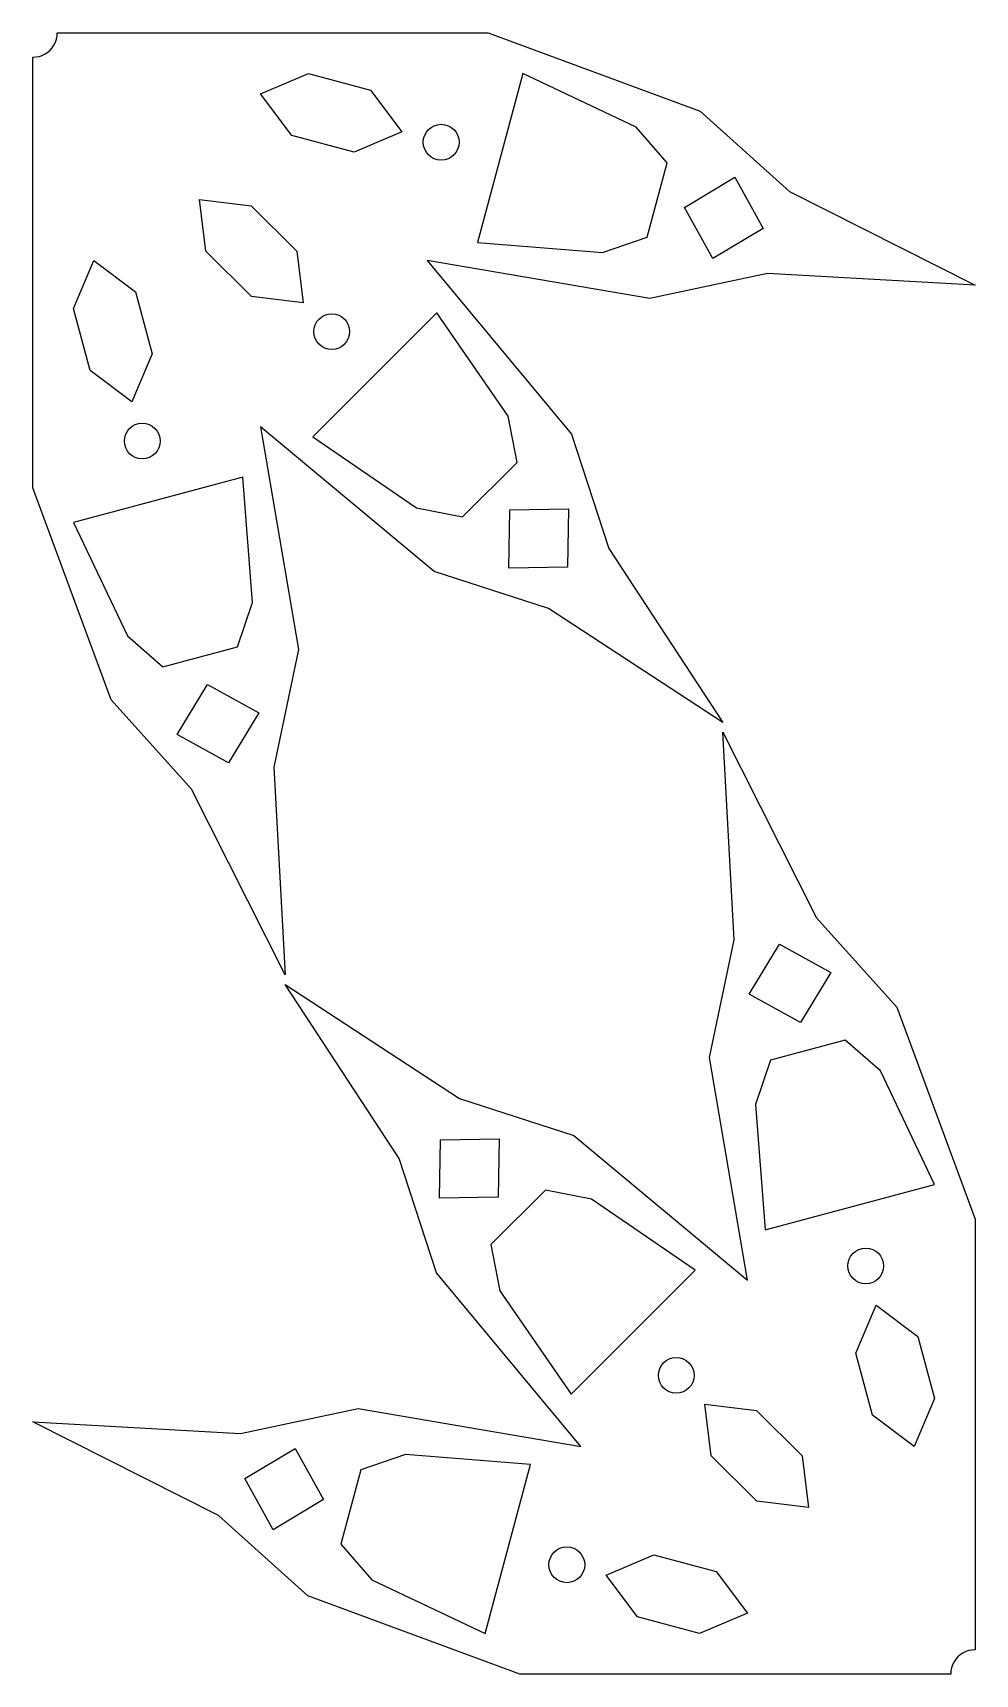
# Model space of a CAD drawing. Header units: metres. Extents: x 10 to 1169, y -2030 to -10.
import ezdxf

# ---------------------------------------------------------------- set-up
doc = ezdxf.new("R2010")
doc.units = ezdxf.units.M

msp = doc.modelspace()

# ---------------------------------------------------------------- linework, layer by layer
at = {"layer": 'CONTOUR'}
for points in [[(570, -10), (830.76, -106.34), (940.74, -205.22), (1169.11, -320.58), (913.65, -306.3), (768.97, -336.95), (494.97, -290), (672.63, -503.82), (718.43, -644.43), (858.53, -858.53), (644.43, -718.43), (503.82, -672.63), (290, -494.97), (336.95, -768.97), (306.3, -913.65), (320.58, -1169.11), (205.22, -940.74), (106.34, -830.76), (10, -570), (10, -40), (13.92, -39.74), (17.76, -38.98), (21.48, -37.72), (25, -35.98), (28.26, -33.8), (31.21, -31.21), (33.8, -28.26), (35.98, -25), (37.72, -21.48), (38.98, -17.76), (39.74, -13.92), (40, -10)], [(609.11, -2029.64), (348.35, -1933.3), (238.37, -1834.42), (10, -1719.06), (265.46, -1733.34), (410.14, -1702.69), (684.14, -1749.64), (506.48, -1535.82), (460.68, -1395.2), (320.58, -1181.11), (534.68, -1321.21), (675.3, -1367.01), (889.11, -1544.66), (842.16, -1270.67), (872.81, -1125.99), (858.53, -870.53), (973.89, -1098.9), (1072.77, -1208.87), (1169.11, -1469.64), (1169.11, -1999.64), (1165.2, -1999.9), (1161.35, -2000.66), (1157.63, -2001.92), (1154.11, -2003.66), (1150.85, -2005.84), (1147.9, -2008.43), (1145.31, -2011.38), (1143.13, -2014.64), (1141.39, -2018.16), (1140.13, -2021.87), (1139.37, -2025.72), (1139.11, -2029.64)]]:
    msp.add_lwpolyline(points, close=True, dxfattribs=at)
at = {"layer": 'HOLES'}
for points in [[(290.12, -85.06), (349.01, -60), (425.51, -80.5), (463.99, -131.64), (405.09, -156.7), (328.59, -136.2)], [(556.82, -268.13), (710.9, -280.4), (765.63, -261.58), (790.19, -169.94), (752.19, -126.28), (612.63, -59.86)], [(811.72, -224.82), (873.42, -187.73), (908.31, -250.7), (846.61, -287.79)], [(215.06, -215.06), (278.59, -222.81), (334.59, -278.81), (342.34, -342.34), (278.81, -334.59), (222.81, -278.59)], [(85.06, -290.12), (136.2, -328.59), (156.7, -405.09), (131.64, -463.99), (80.5, -425.51), (60, -349.01)], [(354.5, -506.96), (481.8, -594.62), (538.61, -605.69), (605.69, -538.61), (594.62, -481.8), (506.96, -354.5)], [(59.86, -612.63), (126.28, -752.19), (169.94, -790.19), (261.58, -765.63), (280.4, -710.9), (268.13, -556.82)], [(596.9, -596.9), (668.88, -595.63), (667.61, -667.61), (595.63, -668.88)], [(224.82, -811.72), (287.79, -846.61), (250.7, -908.31), (187.73, -873.42)], [(954.29, -1227.92), (891.32, -1193.03), (928.41, -1131.33), (991.38, -1166.22)], [(1119.25, -1427.01), (1052.83, -1287.44), (1009.17, -1249.45), (917.53, -1274.01), (898.71, -1328.74), (910.98, -1482.82)], [(582.21, -1442.74), (510.23, -1444.01), (511.5, -1372.03), (583.48, -1370.76)], [(824.61, -1532.68), (697.31, -1445.02), (640.5, -1433.95), (573.42, -1501.03), (584.49, -1557.84), (672.15, -1685.14)], [(1094.05, -1749.52), (1042.91, -1711.05), (1022.41, -1634.55), (1047.47, -1575.65), (1098.61, -1614.13), (1119.11, -1690.63)], [(964.05, -1824.58), (900.52, -1816.83), (844.52, -1760.83), (836.77, -1697.3), (900.3, -1705.04), (956.3, -1761.05)], [(367.39, -1814.82), (305.69, -1851.91), (270.8, -1788.94), (332.5, -1751.85)], [(622.29, -1771.51), (468.21, -1759.24), (413.48, -1778.06), (388.92, -1869.7), (426.92, -1913.36), (566.48, -1979.78)], [(888.99, -1954.58), (830.1, -1979.64), (753.6, -1959.14), (715.13, -1907.99), (774.02, -1882.94), (850.52, -1903.44)]]:
    msp.add_lwpolyline(points, close=True, dxfattribs=at)
for centre in [(512.28, -144.59), (377.7, -377.7), (144.59, -512.28), (1034.53, -1527.36), (801.42, -1661.94), (666.83, -1895.05)]:
    msp.add_circle(centre, 22, dxfattribs=at)

doc.saveas('drawing.dxf')
